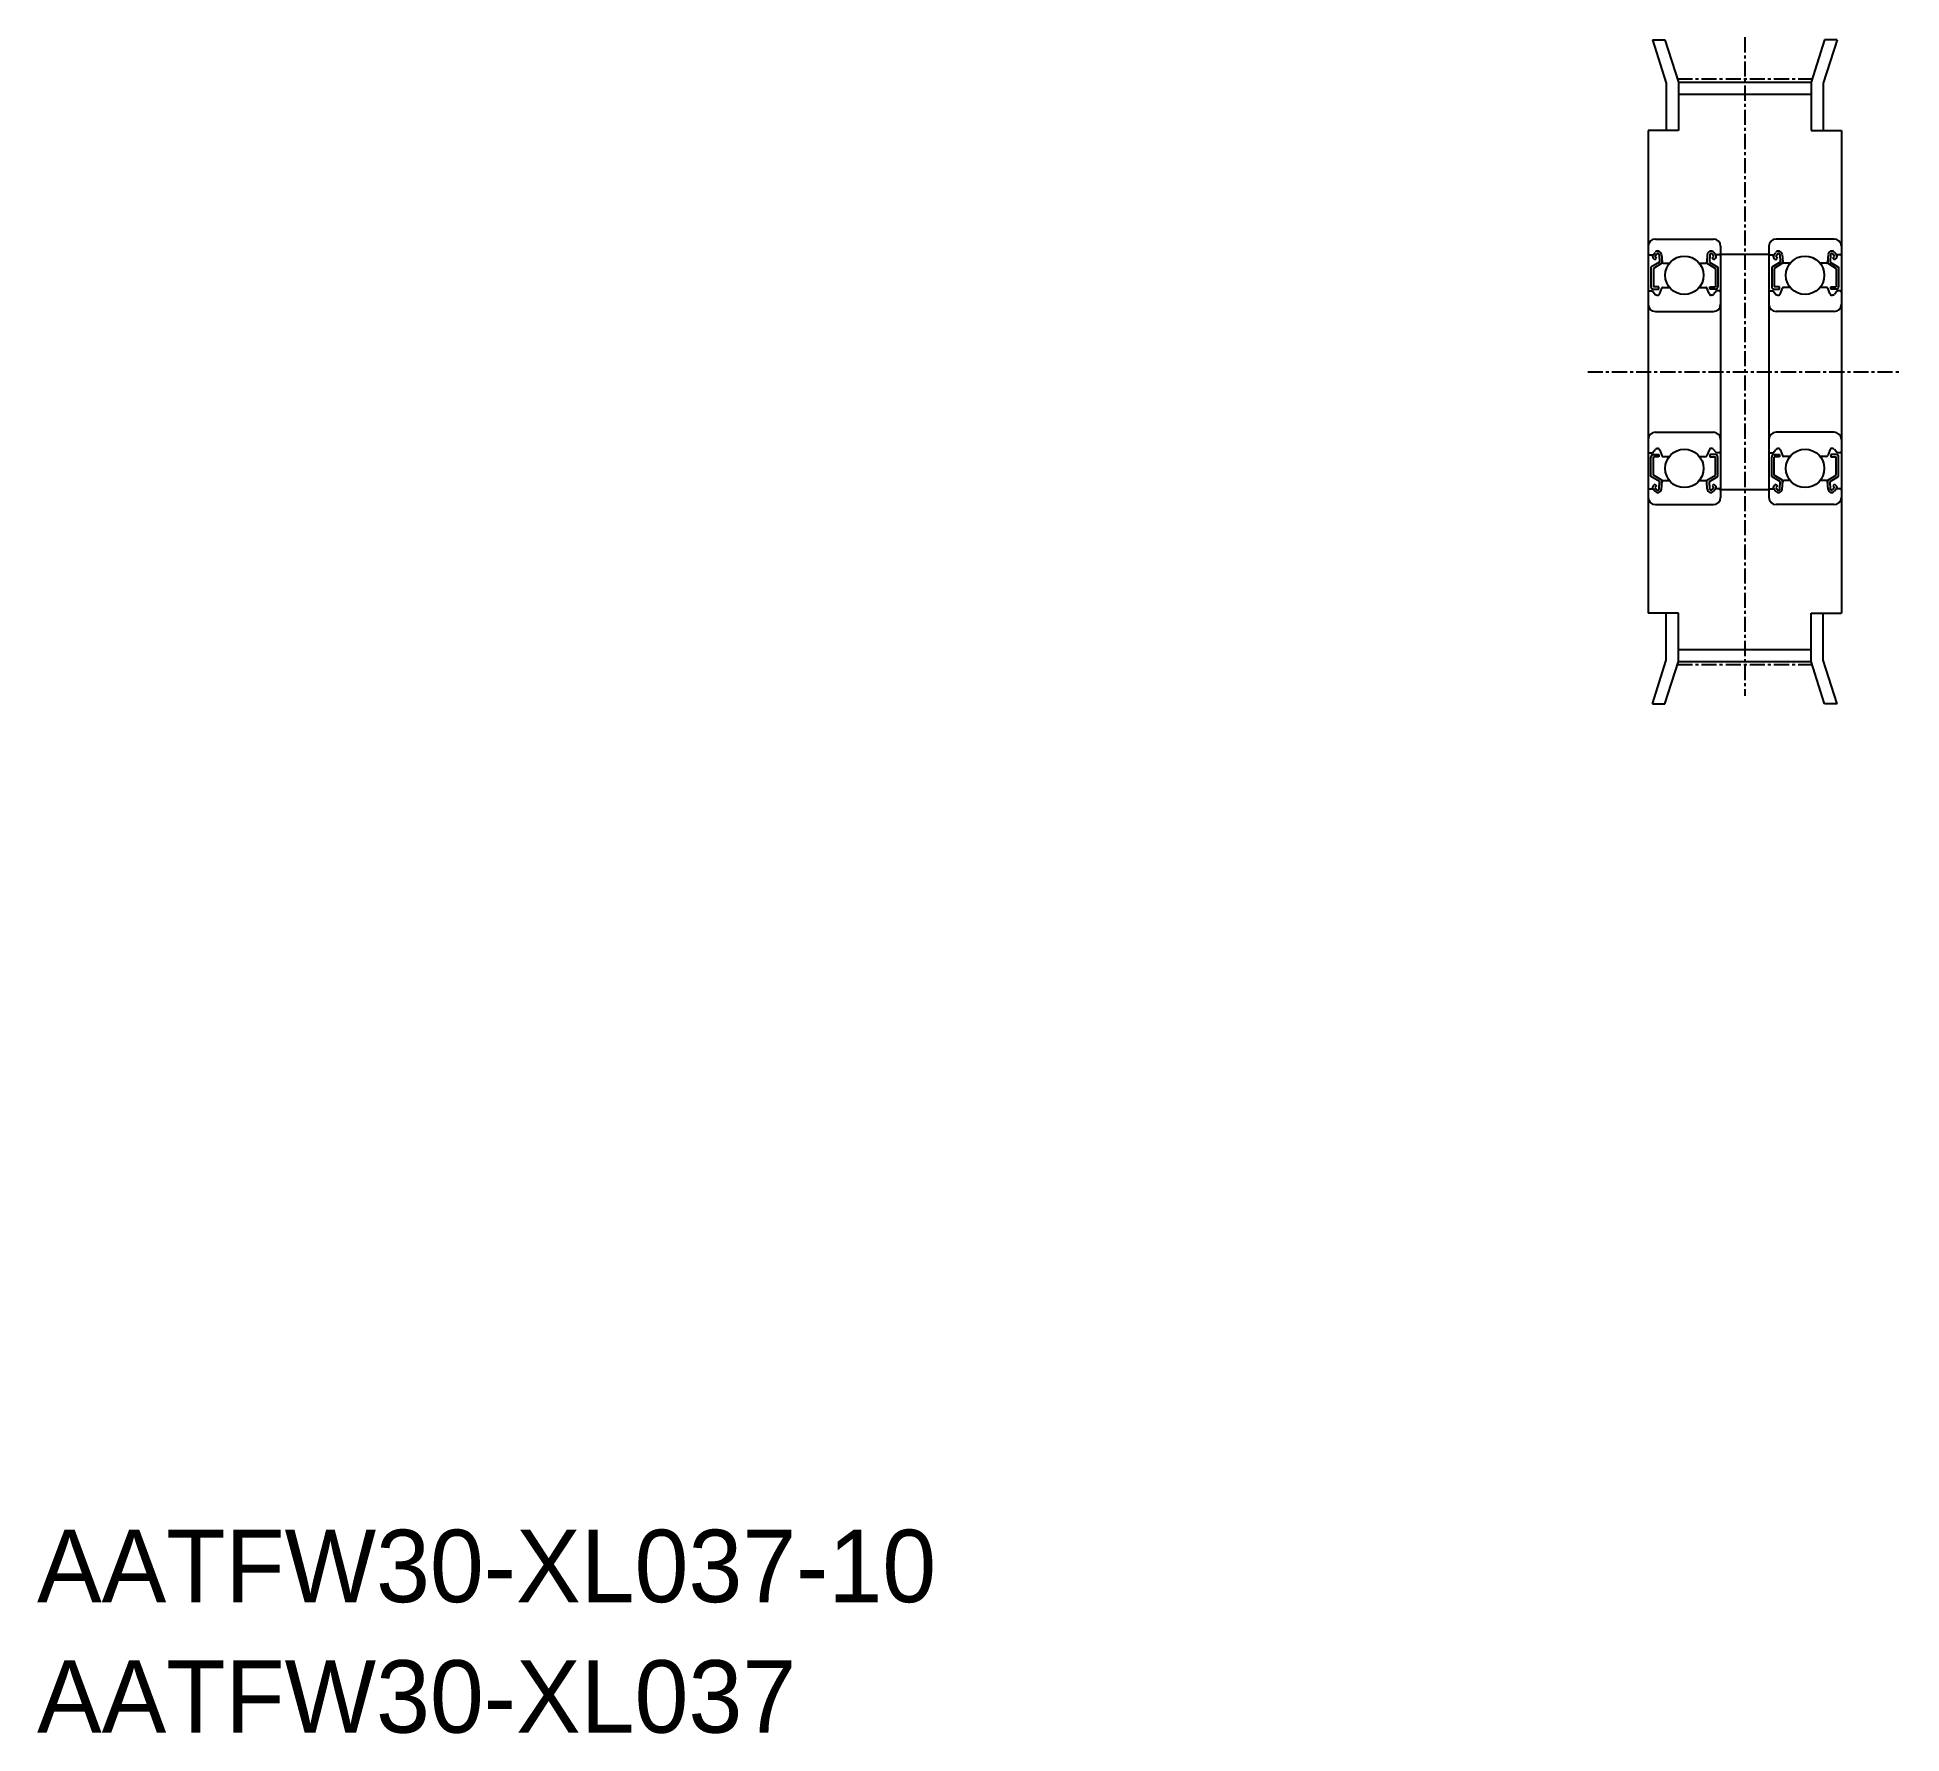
# Model space of a CAD drawing. Extents: x -286 to -132, y -61 to 80.
import ezdxf

# ---------------------------------------------------------------- set-up
doc = ezdxf.new("R2010")
doc.units = 0
doc.linetypes.add('CENTER', pattern=[2, 1.25, -0.25, 0.25, -0.25])
doc.layers.get('0').update_dxf_attribs({"linetype": 'CONTINUOUS'})
doc.layers.add('CENTER', color=1, linetype='CENTER')

msp = doc.modelspace()

# ---------------------------------------------------------------- linework, layer by layer
for p, q in [((-152.19, 79.41), (-151.05, 75.81)), ((-152.19, 79.41), (-151.16, 79.41)), ((-151.16, 79.41), (-150.05, 75.91)), ((-137.94, 79.41), (-139.05, 75.91)), ((-136.91, 79.41), (-138.05, 75.81)), ((-136.91, 79.41), (-137.94, 79.41)), ((-151.05, 75.81), (-151.05, 71.91)), ((-150.05, 75.91), (-150.05, 71.91)), ((-150.05, 75.91), (-139.05, 75.91)), ((-139.05, 75.91), (-139.05, 71.91)), ((-138.05, 75.81), (-138.05, 71.91)), ((-150.05, 74.92), (-139.05, 74.92)), ((-150.05, 71.91), (-152.55, 71.91)), ((-152.55, 71.91), (-152.55, 31.91)), ((-139.05, 71.91), (-136.55, 71.91)), ((-136.55, 71.91), (-136.55, 31.91)), ((-152.55, 62.31), (-152.55, 41.51)), ((-152.14, 61.61), (-151.98, 61.81)), ((-151.95, 62.91), (-147.15, 62.91)), ((-146.96, 61.61), (-147.12, 61.81)), ((-146.55, 62.31), (-146.55, 41.51)), ((-142.55, 62.31), (-142.55, 41.51)), ((-142.14, 61.61), (-141.98, 61.81)), ((-137.15, 62.91), (-141.95, 62.91)), ((-136.96, 61.61), (-137.12, 61.81)), ((-136.55, 62.31), (-136.55, 41.51)), ((-152.45, 61.61), (-152.14, 61.61)), ((-151.62, 61.01), (-152.32, 60.57)), ((-152.32, 60.57), (-152.32, 58.96)), ((-151.99, 61.2), (-152.13, 61.34)), ((-151.42, 60.9), (-152.12, 60.46)), ((-152.12, 60.46), (-152.12, 58.96)), ((-151.99, 61.48), (-151.82, 61.68)), ((-151.85, 61.34), (-151.99, 61.48)), ((-151.99, 61.2), (-151.85, 61.34)), ((-151.65, 61.62), (-151.62, 61.01)), ((-151.45, 61.64), (-151.4, 61)), ((-151.42, 61.25), (-151.42, 60.9)), ((-151.3, 60.91), (-150.78, 60.91)), ((-148.32, 60.91), (-147.8, 60.91)), ((-147.65, 61.64), (-147.7, 61)), ((-147.68, 61.25), (-147.68, 60.9)), ((-147.68, 60.9), (-146.98, 60.46)), ((-147.45, 61.62), (-147.48, 61.01)), ((-147.48, 61.01), (-146.78, 60.57)), ((-147.11, 61.48), (-147.28, 61.68)), ((-147.26, 61.34), (-147.11, 61.48)), ((-147.11, 61.2), (-147.26, 61.34)), ((-147.11, 61.2), (-146.97, 61.34)), ((-146.98, 60.46), (-146.98, 58.96)), ((-146.65, 61.61), (-146.96, 61.61)), ((-146.78, 60.57), (-146.78, 58.96)), ((-142.45, 61.61), (-142.14, 61.61)), ((-141.62, 61.01), (-142.32, 60.57)), ((-142.32, 60.57), (-142.32, 58.96)), ((-141.99, 61.2), (-142.13, 61.34)), ((-141.42, 60.9), (-142.12, 60.46)), ((-142.12, 60.46), (-142.12, 58.96)), ((-141.99, 61.48), (-141.82, 61.68)), ((-141.85, 61.34), (-141.99, 61.48)), ((-141.99, 61.2), (-141.85, 61.34)), ((-141.65, 61.62), (-141.62, 61.01)), ((-141.45, 61.64), (-141.4, 61)), ((-141.42, 61.25), (-141.42, 60.9)), ((-140.78, 60.91), (-141.3, 60.91)), ((-137.8, 60.91), (-138.32, 60.91)), ((-137.65, 61.64), (-137.7, 61)), ((-137.68, 61.25), (-137.68, 60.9)), ((-137.68, 60.9), (-136.98, 60.46)), ((-137.45, 61.62), (-137.48, 61.01)), ((-137.48, 61.01), (-136.78, 60.57)), ((-137.11, 61.48), (-137.28, 61.68)), ((-137.26, 61.34), (-137.11, 61.48)), ((-137.11, 61.2), (-137.26, 61.34)), ((-137.11, 61.2), (-136.97, 61.34)), ((-136.98, 60.46), (-136.98, 58.96)), ((-136.65, 61.61), (-136.96, 61.61)), ((-136.78, 60.57), (-136.78, 58.96)), ((-151.67, 58.96), (-152.12, 58.96)), ((-152.12, 58.76), (-151.67, 58.76)), ((-151.67, 58.76), (-151.67, 58.96)), ((-151.59, 58.4), (-151.43, 58.85)), ((-151.33, 58.91), (-150.78, 58.91)), ((-148.32, 58.91), (-147.77, 58.91)), ((-147.51, 58.4), (-147.68, 58.85)), ((-147.43, 58.96), (-146.98, 58.96)), ((-147.43, 58.76), (-147.43, 58.96)), ((-146.98, 58.76), (-147.43, 58.76)), ((-141.67, 58.96), (-142.12, 58.96)), ((-142.12, 58.76), (-141.67, 58.76)), ((-141.67, 58.76), (-141.67, 58.96)), ((-141.59, 58.4), (-141.43, 58.85)), ((-140.78, 58.91), (-141.33, 58.91)), ((-137.77, 58.91), (-138.32, 58.91)), ((-137.51, 58.4), (-137.68, 58.85)), ((-137.43, 58.96), (-136.98, 58.96)), ((-137.43, 58.76), (-137.43, 58.96)), ((-136.98, 58.76), (-137.43, 58.76)), ((-152.45, 58.61), (-152.2, 58.61)), ((-152.2, 58.61), (-151.97, 58.33)), ((-151.81, 58.26), (-151.78, 58.26)), ((-147.29, 58.26), (-147.32, 58.26)), ((-146.9, 58.61), (-147.13, 58.33)), ((-146.65, 58.61), (-146.9, 58.61)), ((-142.45, 58.61), (-142.2, 58.61)), ((-142.2, 58.61), (-141.97, 58.33)), ((-141.81, 58.26), (-141.78, 58.26)), ((-137.29, 58.26), (-137.32, 58.26)), ((-136.9, 58.61), (-137.13, 58.33)), ((-136.65, 58.61), (-136.9, 58.61)), ((-151.95, 56.91), (-147.15, 56.91)), ((-137.15, 56.91), (-141.95, 56.91)), ((-151.95, 46.91), (-147.15, 46.91)), ((-137.15, 46.91), (-141.95, 46.91)), ((-152.45, 45.21), (-152.2, 45.21)), ((-152.32, 43.25), (-152.32, 44.86)), ((-152.2, 45.21), (-151.97, 45.49)), ((-152.12, 45.06), (-151.67, 45.06)), ((-152.12, 43.36), (-152.12, 44.86)), ((-151.67, 44.86), (-152.12, 44.86)), ((-151.81, 45.56), (-151.78, 45.56)), ((-151.67, 45.06), (-151.67, 44.86)), ((-151.59, 45.43), (-151.43, 44.98)), ((-151.33, 44.91), (-150.78, 44.91)), ((-148.32, 44.91), (-147.77, 44.91)), ((-147.51, 45.43), (-147.68, 44.98)), ((-146.98, 45.06), (-147.43, 45.06)), ((-147.43, 45.06), (-147.43, 44.86)), ((-147.43, 44.86), (-146.98, 44.86)), ((-147.29, 45.56), (-147.32, 45.56)), ((-146.9, 45.21), (-147.13, 45.49)), ((-146.98, 43.36), (-146.98, 44.86)), ((-146.65, 45.21), (-146.9, 45.21)), ((-146.78, 43.25), (-146.78, 44.86)), ((-142.45, 45.21), (-142.2, 45.21)), ((-142.32, 43.25), (-142.32, 44.86)), ((-142.2, 45.21), (-141.97, 45.49)), ((-142.12, 45.06), (-141.67, 45.06)), ((-142.12, 43.36), (-142.12, 44.86)), ((-141.67, 44.86), (-142.12, 44.86)), ((-141.81, 45.56), (-141.78, 45.56)), ((-141.67, 45.06), (-141.67, 44.86)), ((-141.59, 45.43), (-141.43, 44.98)), ((-140.78, 44.91), (-141.33, 44.91)), ((-137.77, 44.91), (-138.32, 44.91)), ((-137.51, 45.43), (-137.68, 44.98)), ((-137.43, 45.06), (-137.43, 44.86)), ((-136.98, 45.06), (-137.43, 45.06)), ((-137.43, 44.86), (-136.98, 44.86)), ((-137.29, 45.56), (-137.32, 45.56)), ((-136.9, 45.21), (-137.13, 45.49)), ((-136.98, 43.36), (-136.98, 44.86)), ((-136.65, 45.21), (-136.9, 45.21)), ((-136.78, 43.25), (-136.78, 44.86)), ((-151.62, 42.82), (-152.32, 43.25)), ((-151.42, 42.93), (-152.12, 43.36)), ((-147.68, 42.93), (-146.98, 43.36)), ((-147.48, 42.82), (-146.78, 43.25)), ((-141.62, 42.82), (-142.32, 43.25)), ((-141.42, 42.93), (-142.12, 43.36)), ((-137.68, 42.93), (-136.98, 43.36)), ((-137.48, 42.82), (-136.78, 43.25)), ((-152.45, 42.21), (-152.14, 42.21)), ((-152.14, 42.21), (-151.98, 42.02)), ((-151.99, 42.62), (-152.13, 42.48)), ((-151.99, 42.62), (-151.85, 42.48)), ((-151.85, 42.48), (-151.99, 42.34)), ((-151.99, 42.34), (-151.82, 42.15)), ((-151.77, 43.15), (-151.77, 43.15)), ((-151.65, 42.2), (-151.62, 42.82)), ((-151.59, 43.04), (-151.59, 43.04)), ((-151.45, 42.19), (-151.4, 42.82)), ((-151.42, 42.58), (-151.42, 42.93)), ((-151.3, 42.91), (-150.78, 42.91)), ((-148.32, 42.91), (-147.8, 42.91)), ((-147.65, 42.19), (-147.7, 42.82)), ((-147.68, 42.58), (-147.68, 42.93)), ((-147.45, 42.2), (-147.48, 42.82)), ((-147.11, 42.34), (-147.28, 42.15)), ((-147.11, 42.62), (-147.26, 42.48)), ((-147.26, 42.48), (-147.11, 42.34)), ((-146.96, 42.21), (-147.12, 42.02)), ((-147.11, 42.62), (-146.97, 42.48)), ((-146.65, 42.21), (-146.96, 42.21)), ((-142.45, 42.21), (-142.14, 42.21)), ((-142.14, 42.21), (-141.98, 42.02)), ((-141.99, 42.62), (-142.13, 42.48)), ((-141.99, 42.62), (-141.85, 42.48)), ((-141.85, 42.48), (-141.99, 42.34)), ((-141.99, 42.34), (-141.82, 42.15)), ((-141.65, 42.2), (-141.62, 42.82)), ((-141.45, 42.19), (-141.4, 42.82)), ((-141.42, 42.58), (-141.42, 42.93)), ((-140.78, 42.91), (-141.3, 42.91)), ((-137.8, 42.91), (-138.32, 42.91)), ((-137.65, 42.19), (-137.7, 42.82)), ((-137.68, 42.58), (-137.68, 42.93)), ((-137.51, 43.04), (-137.51, 43.04)), ((-137.45, 42.2), (-137.48, 42.82)), ((-137.33, 43.15), (-137.33, 43.15)), ((-137.11, 42.34), (-137.28, 42.15)), ((-137.11, 42.62), (-137.26, 42.48)), ((-137.26, 42.48), (-137.11, 42.34)), ((-136.96, 42.21), (-137.12, 42.02)), ((-137.11, 42.62), (-136.97, 42.48)), ((-136.65, 42.21), (-136.96, 42.21)), ((-151.95, 40.91), (-147.15, 40.91)), ((-137.15, 40.91), (-141.95, 40.91)), ((-150.05, 31.91), (-152.55, 31.91)), ((-151.05, 28.02), (-151.05, 31.91)), ((-150.05, 27.91), (-150.05, 31.91)), ((-139.05, 31.91), (-136.55, 31.91)), ((-139.05, 27.91), (-139.05, 31.91)), ((-138.05, 28.02), (-138.05, 31.91)), ((-152.19, 24.41), (-151.05, 28.02)), ((-151.16, 24.41), (-150.05, 27.91)), ((-150.05, 28.91), (-139.05, 28.91)), ((-150.05, 27.91), (-139.05, 27.91)), ((-137.94, 24.41), (-139.05, 27.91)), ((-136.91, 24.41), (-138.05, 28.02)), ((-152.19, 24.41), (-151.16, 24.41)), ((-136.91, 24.41), (-137.94, 24.41))]:
    msp.add_line(p, q)
at = {"color": 7, "linetype": 'CONTINUOUS'}
for p, q in [((-146.55, 61.66), (-142.55, 61.66)), ((-146.55, 42.16), (-142.55, 42.16))]:
    msp.add_line(p, q, dxfattribs=at)
for centre in [(-149.55, 59.91), (-139.55, 59.91), (-149.55, 43.91), (-139.55, 43.91)]:
    msp.add_circle(centre, 1.59)
for centre, radius, start, end in [((-151.95, 62.31), 0.6, 90, 180), ((-151.75, 61.62), 0.298, 5.0005, 140.1714), ((-147.35, 61.62), 0.298, 39.8286, 174.9997), ((-147.15, 62.31), 0.6, 0, 90), ((-141.95, 62.31), 0.6, 90, 180), ((-141.75, 61.62), 0.298, 5.0003, 140.1714), ((-137.35, 61.62), 0.298, 39.8286, 174.9995), ((-137.15, 62.31), 0.6, 0, 90), ((-152.45, 61.71), 0.1, 180, 270), ((-151.99, 61.48), 0.2, 139.8648, 225.0001), ((-151.75, 61.62), 0.0983, 4.6645, 139.9739), ((-151.3, 61.01), 0.1, 185.1444, 270), ((-147.8, 61.01), 0.1, 269.9995, 354.8557), ((-147.35, 61.62), 0.0983, 40.0264, 175.3357), ((-147.11, 61.48), 0.2, 314.9967, 40.1352), ((-146.65, 61.71), 0.1, 269.9995, 359.9913), ((-142.45, 61.71), 0.1, 180.0087, 270.0005), ((-141.99, 61.48), 0.2, 139.8648, 225.0033), ((-141.75, 61.62), 0.0983, 4.6643, 139.9736), ((-141.3, 61.01), 0.1, 185.1443, 270.0005), ((-137.8, 61.01), 0.1, 270, 354.8556), ((-137.35, 61.62), 0.0983, 40.0261, 175.3355), ((-137.11, 61.48), 0.2, 314.9999, 40.1352), ((-136.65, 61.71), 0.1, 270, 360), ((-152.12, 58.96), 0.2, 180, 270), ((-151.33, 58.81), 0.1, 89.9995, 160.1157), ((-147.77, 58.81), 0.1, 19.8845, 90.0002), ((-146.98, 58.96), 0.2, 269.9998, 359.9956), ((-142.12, 58.96), 0.2, 180.0044, 270.0002), ((-141.33, 58.81), 0.1, 89.9998, 160.1155), ((-137.77, 58.81), 0.1, 19.8843, 90.0005), ((-136.98, 58.96), 0.2, 270, 360), ((-152.45, 58.51), 0.1, 89.9995, 180), ((-151.95, 57.51), 0.6, 180, 270), ((-151.81, 58.46), 0.2, 220.1384, 270), ((-151.78, 58.46), 0.2, 270, 340.1117), ((-147.32, 58.46), 0.2, 199.8883, 269.9998), ((-147.29, 58.46), 0.2, 269.9998, 319.8615), ((-147.15, 57.51), 0.6, 270, 0), ((-146.65, 58.51), 0.1, 359.9913, 90.0002), ((-142.45, 58.51), 0.1, 89.9998, 180.0087), ((-141.95, 57.51), 0.6, 180, 270), ((-141.81, 58.46), 0.2, 220.1385, 270.0002), ((-141.78, 58.46), 0.2, 270.0002, 340.1117), ((-137.32, 58.46), 0.2, 199.8883, 270), ((-137.29, 58.46), 0.2, 270, 319.8616), ((-137.15, 57.51), 0.6, 270, 0), ((-136.65, 58.51), 0.1, 360, 90.0005), ((-151.95, 46.31), 0.6, 90, 180), ((-147.15, 46.31), 0.6, 0, 90), ((-141.95, 46.31), 0.6, 90, 180), ((-137.15, 46.31), 0.6, 0, 90), ((-152.45, 45.31), 0.1, 179.9999, 270.0005), ((-152.12, 44.86), 0.2, 90, 179.9999), ((-151.81, 45.36), 0.2, 90, 139.8616), ((-151.78, 45.36), 0.2, 19.8883, 90), ((-151.33, 45.01), 0.1, 199.8843, 270.0005), ((-147.77, 45.01), 0.1, 269.9998, 340.1155), ((-147.32, 45.36), 0.2, 90.0002, 160.1117), ((-147.29, 45.36), 0.2, 40.1385, 90.0002), ((-146.98, 44.86), 0.2, 0.0044, 90.0002), ((-146.65, 45.31), 0.1, 269.9998, 0.0087), ((-142.45, 45.31), 0.1, 179.9913, 270.0002), ((-142.12, 44.86), 0.2, 89.9998, 179.9956), ((-141.81, 45.36), 0.2, 89.9998, 139.8615), ((-141.78, 45.36), 0.2, 19.8883, 89.9998), ((-141.33, 45.01), 0.1, 199.8845, 270.0002), ((-137.77, 45.01), 0.1, 269.9995, 340.1157), ((-137.32, 45.36), 0.2, 90, 160.1117), ((-137.29, 45.36), 0.2, 40.1384, 90), ((-136.98, 44.86), 0.2, 0.0001, 90), ((-136.65, 45.31), 0.1, 269.9995, 0.0001), ((-152.45, 42.11), 0.1, 90, 179.9999), ((-151.99, 42.34), 0.2, 134.9999, 220.1352), ((-151.75, 42.21), 0.298, 219.8286, 354.9995), ((-151.75, 42.21), 0.0983, 220.0261, 355.3354), ((-151.3, 42.81), 0.1, 90, 174.8556), ((-147.8, 42.81), 0.1, 5.1443, 90.0005), ((-147.35, 42.21), 0.298, 185.0003, 320.1714), ((-147.35, 42.21), 0.0983, 184.6643, 319.9736), ((-147.11, 42.34), 0.2, 319.8647, 45.0033), ((-146.65, 42.11), 0.1, 0.0087, 90.0005), ((-142.45, 42.11), 0.1, 89.9995, 179.9913), ((-141.99, 42.34), 0.2, 134.9967, 220.1353), ((-141.75, 42.21), 0.298, 219.8286, 354.9997), ((-141.75, 42.21), 0.0983, 220.0264, 355.3357), ((-141.3, 42.81), 0.1, 89.9995, 174.8557), ((-137.8, 42.81), 0.1, 5.1444, 90), ((-137.35, 42.21), 0.298, 185.0005, 320.1714), ((-137.35, 42.21), 0.0983, 184.6645, 319.9739), ((-137.11, 42.34), 0.2, 319.8648, 45.0001), ((-136.65, 42.11), 0.1, 0.0001, 90), ((-151.95, 41.51), 0.6, 180, 270), ((-147.15, 41.51), 0.6, 270, 0), ((-141.95, 41.51), 0.6, 180, 270), ((-137.15, 41.51), 0.6, 270, 0)]:
    msp.add_arc(centre, radius, start, end)
at = {"layer": 'CENTER', "color": 1, "linetype": 'CENTER'}
for p, q in [((-144.55, 79.62), (-144.55, 25.07)), ((-150.13, 76.17), (-138.97, 76.17)), ((-157.55, 51.91), (-131.55, 51.91)), ((-150.13, 27.66), (-138.97, 27.66))]:
    msp.add_line(p, q, dxfattribs=at)

# ---------------------------------------------------------------- texts
at = {"color": 7, "linetype": 'CONTINUOUS'}
for s, p in [('AATFW30-XL037-10', (-285.99, -50)), ('AATFW30-XL037', (-285.99, -60.81))]:
    msp.add_text(s, height=6, dxfattribs=at).set_placement(p)

doc.saveas('drawing.dxf')
